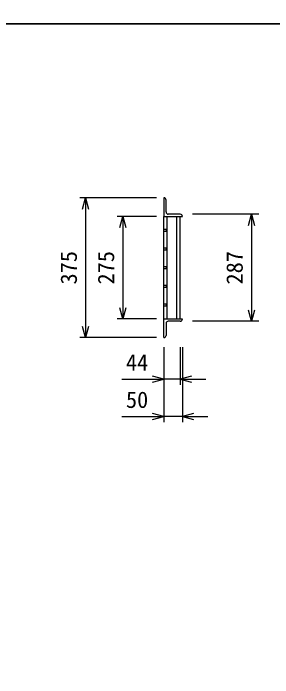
# Model space of a CAD drawing. Units: millimetres, scale not verified. Extents: x -25200 to 25200, y -8910 to 8910.
# Drawn here: x -16367 to -15671, y -3532 to -1750 of the extents above; entities that cross this region are included whole.
import ezdxf
from ezdxf.enums import TextEntityAlignment as Align

# ---------------------------------------------------------------- set-up
doc = ezdxf.new("R2010")
doc.units = ezdxf.units.MM
doc.header["$LTSCALE"] = 30
for name, color, linetype, lineweight in [('0-0_DIM', 7, 'Continuous', 25), ('0-2_HATCH', 6, 'Continuous', 25), ('0-6_TXT', 7, 'Continuous', 25)]:
    doc.layers.add(name, color=color, linetype=linetype, lineweight=lineweight)
doc.styles.add('ＭＳ ゴシック', font='')
doc.styles.get('ＭＳ ゴシック').set_extended_font_data('MS Gothic')

msp = doc.modelspace()

# ---------------------------------------------------------------- linework, layer by layer
at = {"layer": '0-0_DIM'}
for p, q in [((-15983.18, -2245.01), (-16188.18, -2245.01)), ((-16173.18, -2245.01), (-16173.18, -2620.01)), ((-15983.18, -2295.01), (-16088.18, -2295.01)), ((-16073.18, -2295.01), (-16073.18, -2570.01)), ((-15708.1, -2289.01), (-15886.18, -2289.01)), ((-15728.1, -2289.01), (-15728.1, -2576.01)), ((-15983.18, -2570.01), (-16088.18, -2570.01)), ((-15708.1, -2576.01), (-15886.18, -2576.01)), ((-15983.18, -2620.01), (-16188.18, -2620.01)), ((-15963.18, -2645.23), (-15963.18, -2846.82)), ((-15919.18, -2645.23), (-15919.18, -2746.82)), ((-15913.18, -2645.23), (-15913.18, -2846.82)), ((-16075.79, -2731.82), (-15963.18, -2731.82)), ((-15919.18, -2731.82), (-15963.18, -2731.82)), ((-15919.18, -2731.82), (-15850.71, -2731.82)), ((-16075.79, -2831.82), (-15963.18, -2831.82)), ((-15913.18, -2831.82), (-15963.18, -2831.82)), ((-15913.18, -2831.82), (-15844.71, -2831.82))]:
    msp.add_line(p, q, dxfattribs=at)
for points in [[(-16181.22, -2275.01), (-16173.18, -2245.01), (-16165.14, -2275.01)], [(-16081.22, -2325.01), (-16073.18, -2295.01), (-16065.14, -2325.01)], [(-15736.14, -2319.01), (-15728.1, -2289.01), (-15720.07, -2319.01)], [(-16065.14, -2540.01), (-16073.18, -2570.01), (-16081.22, -2540.01)], [(-15720.07, -2546.01), (-15728.1, -2576.01), (-15736.14, -2546.01)], [(-16165.14, -2590.01), (-16173.18, -2620.01), (-16181.22, -2590.01)], [(-15993.18, -2739.85), (-15963.18, -2731.82), (-15993.18, -2723.78)], [(-15889.18, -2723.78), (-15919.18, -2731.82), (-15889.18, -2739.85)], [(-15993.18, -2839.85), (-15963.18, -2831.82), (-15993.18, -2823.78)], [(-15883.18, -2823.78), (-15913.18, -2831.82), (-15883.18, -2839.85)]]:
    msp.add_lwpolyline(points, dxfattribs=at)
at = {"layer": '0-2_HATCH'}
for p, q in [((-15963.18, -2245.01), (-15963.18, -2295.01)), ((-15957.18, -2283.01), (-15957.18, -2251.01)), ((-15963.18, -2570.01), (-15963.18, -2295.01)), ((-15963.18, -2295.01), (-15913.18, -2295.01)), ((-15954.18, -2570.01), (-15954.18, -2295.01)), ((-15919.18, -2289.01), (-15951.18, -2289.01)), ((-15928.18, -2570.01), (-15928.18, -2295.01)), ((-15919.18, -2570.01), (-15919.18, -2295.01)), ((-15963.18, -2570.01), (-15913.18, -2570.01)), ((-15963.18, -2620.01), (-15963.18, -2570.01)), ((-15957.18, -2582.01), (-15957.18, -2614.01)), ((-15919.18, -2576.01), (-15951.18, -2576.01))]:
    msp.add_line(p, q, dxfattribs=at)
for points in [[(-15963.18, -2335.51), (-15963.18, -2329.51), (-15957.18, -2329.51), (-15957.18, -2335.51)], [(-15963.18, -2385.51), (-15963.18, -2379.51), (-15957.18, -2379.51), (-15957.18, -2385.51)], [(-15963.18, -2435.51), (-15963.18, -2429.51), (-15957.18, -2429.51), (-15957.18, -2435.51)], [(-15963.18, -2485.51), (-15963.18, -2479.51), (-15957.18, -2479.51), (-15957.18, -2485.51)], [(-15963.18, -2535.51), (-15963.18, -2529.51), (-15957.18, -2529.51), (-15957.18, -2535.51)]]:
    msp.add_lwpolyline(points, close=True, dxfattribs=at)
for centre, start, end in [((-15963.18, -2251.01), 0, 90), ((-15951.18, -2283.01), 180, 270), ((-15919.18, -2295.01), 0, 90), ((-15951.18, -2582.01), 90, 180), ((-15919.18, -2570.01), 270, 0), ((-15963.18, -2614.01), 270, 0)]:
    msp.add_arc(centre, 6, start, end, dxfattribs=at)
at = {"layer": '0-6_TXT'}
for points in [[(-17716.68, -1778.68), (-13516.68, -1778.68), (-13516.68, -1618.68), (-17716.68, -1618.68)], [(-17716.68, -7188.51), (-15616.68, -7188.51), (-15616.68, -1778.68), (-17716.68, -1778.68)]]:
    msp.add_lwpolyline(points, close=True, dxfattribs=at)

# ---------------------------------------------------------------- texts
at = {"layer": '0-0_DIM', "style": 'ＭＳ ゴシック'}
for s, p in [('375', (-16183.18, -2477.51)), ('275', (-16083.18, -2477.51)), ('287', (-15738.1, -2477.51))]:
    msp.add_text(s, height=43.99, rotation=90, dxfattribs=at).set_placement(p, align=Align.BOTTOM_LEFT)
for s, p in [('44', (-16064.81, -2721.82)), ('50', (-16064.81, -2821.82))]:
    msp.add_text(s, height=43.99, dxfattribs=at).set_placement(p, align=Align.BOTTOM_LEFT)

doc.saveas('drawing.dxf')
